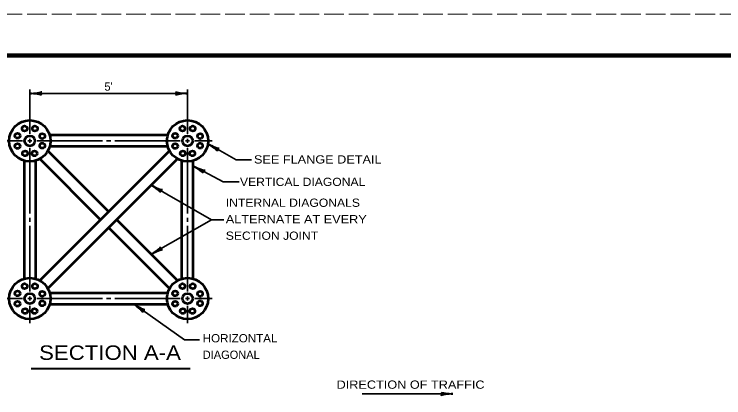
# Model space of a CAD drawing. Extents: x -1 to 679, y -1 to 440.
# Drawn here: x 379.9 to 551.9, y 346.4 to 439.5 of the extents above; entities that cross this region are included whole.
import ezdxf

# ---------------------------------------------------------------- set-up
doc = ezdxf.new("R2010")
doc.units = 0
doc.header["$LTSCALE"] = 0.8
doc.linetypes.add('LONG_DASHED', pattern=[7.5, 6, -1.5])
doc.layers.add('1', color=7, linetype='Continuous', lineweight=53)
doc.layers.add('61', color=7, linetype='Continuous', lineweight=35)

msp = doc.modelspace()

# ---------------------------------------------------------------- linework, layer by layer
at = {"layer": '1', "lineweight": 35}
for p, q in [((383.6507, 421.2636), (383.6507, 410.5136)), ((383.6507, 420.2636), (421.9007, 420.2636)), ((421.9007, 421.2636), (421.9007, 410.5136)), ((372.6507, 408.7636), (381.9007, 408.7636)), ((383.1507, 408.7636), (384.1507, 408.7636)), ((383.6507, 409.2636), (383.6507, 408.2636)), ((385.4007, 408.7636), (388.6507, 408.7636)), ((388.6507, 408.7636), (401.2757, 408.7636)), ((402.2757, 408.7636), (403.2757, 408.7636)), ((404.2757, 408.7636), (416.9007, 408.7636)), ((416.9007, 408.7636), (420.1507, 408.7636)), ((421.4007, 408.7636), (422.4007, 408.7636)), ((421.9007, 409.2636), (421.9007, 408.2636)), ((423.6507, 408.7636), (427.9007, 408.7636)), ((383.6507, 407.0136), (383.6507, 403.7636)), ((421.9007, 407.0136), (421.9007, 403.7636)), ((383.6507, 391.1386), (383.6507, 403.7636)), ((421.9007, 403.7636), (421.9007, 391.1386)), ((383.6507, 389.1386), (383.6507, 390.1386)), ((421.9007, 390.1386), (421.9007, 389.1386)), ((427.7202, 389.6386), (430.7202, 389.6386)), ((383.6507, 375.5136), (383.6507, 388.1386)), ((421.9007, 388.1386), (421.9007, 375.5136)), ((383.6507, 375.5136), (383.6507, 372.2636)), ((421.9007, 375.5136), (421.9007, 372.2636)), ((372.6507, 370.5136), (381.9007, 370.5136)), ((383.1507, 370.5136), (384.1507, 370.5136)), ((383.6507, 371.0136), (383.6507, 370.0136)), ((385.4007, 370.5136), (388.6507, 370.5136)), ((388.6507, 370.5136), (401.2757, 370.5136)), ((402.2757, 370.5136), (403.2757, 370.5136)), ((404.2757, 370.5136), (416.9007, 370.5136)), ((416.9007, 370.5136), (420.1507, 370.5136)), ((421.4007, 370.5136), (422.4007, 370.5136)), ((421.9007, 371.0136), (421.9007, 370.0136)), ((423.6507, 370.5136), (427.9007, 370.5136)), ((383.6507, 368.7636), (383.6507, 364.5136)), ((421.9007, 368.7636), (421.9007, 364.5136)), ((464.254, 347.3829), (486.254, 347.3829))]:
    msp.add_line(p, q, dxfattribs=at)
at = {"layer": '1'}
for p, q in [((417.0934, 410.1386), (388.4579, 410.1386)), ((417.5292, 406.3367), (386.0776, 374.8851)), ((388.0222, 406.3366), (402.7757, 391.5832)), ((417.0934, 407.3886), (388.4579, 407.3886)), ((386.0775, 404.3921), (400.8311, 389.6386)), ((419.4737, 404.3921), (388.0222, 372.9405)), ((382.2757, 403.9563), (382.2757, 375.3208)), ((385.0257, 403.9563), (385.0257, 375.3208)), ((420.5257, 375.3208), (420.5257, 403.9563)), ((423.2757, 375.3208), (423.2757, 403.9563)), ((404.7202, 389.6386), (419.4737, 374.885)), ((402.7757, 387.694), (417.5292, 372.9404)), ((388.4579, 371.8886), (417.0934, 371.8886)), ((388.4579, 369.1386), (417.0934, 369.1386))]:
    msp.add_line(p, q, dxfattribs=at)
at = {"layer": '1', "lineweight": 40}
msp.add_line((384.0056, 353.5122), (422.5738, 353.5122), dxfattribs=at)
at = {"layer": '1', "lineweight": 35}
for points in [[(426.8789, 408.0412), (433.6888, 404.1811), (437.4408, 404.1811)], [(423.3977, 402.6471), (430.5168, 398.849), (434.3825, 398.849)], [(413.1097, 398.0281), (427.7202, 389.6386), (413.1097, 381.249)], [(408.9415, 369.1386), (421.1853, 360.5416), (424.8237, 360.5416)]]:
    msp.add_lwpolyline(points, dxfattribs=at)
at = {"layer": '1'}
for centre, radius in [((383.6507, 408.7636), 5), ((421.9007, 408.7636), 5), ((382.4007, 411.7636), 0.625), ((384.9007, 411.7636), 0.625), ((420.6507, 411.7636), 0.625), ((423.1507, 411.7636), 0.625), ((380.6507, 410.0136), 0.625), ((383.6507, 408.7636), 1.25), ((386.6852, 409.9273), 0.625), ((418.9007, 410.0136), 0.625), ((421.9007, 408.7636), 1.25), ((424.9352, 409.9273), 0.625), ((380.6507, 407.5136), 0.625), ((386.6852, 407.5997), 0.625), ((418.9007, 407.5136), 0.625), ((424.9352, 407.5997), 0.625), ((382.4868, 405.7291), 0.625), ((384.8145, 405.7291), 0.625), ((420.7368, 405.7291), 0.625), ((423.0645, 405.7291), 0.625), ((383.6507, 370.5136), 5), ((421.9007, 370.5136), 5), ((382.4007, 373.5136), 0.625), ((384.9007, 373.5136), 0.625), ((420.6507, 373.5136), 0.625), ((423.1507, 373.5136), 0.625), ((380.6507, 371.7636), 0.625), ((383.6507, 370.5136), 1.25), ((386.6852, 371.6773), 0.625), ((418.9007, 371.7636), 0.625), ((421.9007, 370.5136), 1.25), ((424.9352, 371.6773), 0.625), ((386.6852, 369.3497), 0.625), ((424.9352, 369.3497), 0.625), ((380.6507, 369.2636), 0.625), ((418.9007, 369.2636), 0.625), ((382.4868, 367.4791), 0.625), ((384.8145, 367.4791), 0.625), ((420.7368, 367.4791), 0.625), ((423.0645, 367.4791), 0.625)]:
    msp.add_circle(centre, radius, dxfattribs=at)
at = {"layer": '1', "lineweight": 40}
for centre, major_axis, ratio, start_param, end_param in [((384.7712, 420.052), (-1.7565, 0.1757), 0.07063, 3.14071475, 5.41810995), ((384.7712, 420.052), (-1.7565, 0.1757), 0.07063, 3.14071475, 5.41810995), ((384.7419, 420.5399), (-1.7857, -0.1562), 0.122415, 0.89635335, 3.14159265), ((384.7419, 420.5399), (-1.7857, -0.1562), 0.122415, 0.89635335, 3.14159265), ((420.8095, 419.9873), (1.7857, 0.1562), 0.122415, 0.89635335, 3.14159265), ((420.8095, 419.9873), (1.7857, 0.1562), 0.122415, 0.89635335, 3.14159265), ((420.7802, 420.4752), (1.7565, -0.1757), 0.07063, 3.14071475, 5.41810995), ((420.7802, 420.4752), (1.7565, -0.1757), 0.07063, 3.14071475, 5.41810995), ((427.7494, 407.3046), (-1.4414, 1.019), 0.07063, 3.14071475, 5.41810995), ((427.7494, 407.3046), (-1.4414, 1.019), 0.07063, 3.14071475, 5.41810995), ((427.9645, 407.7435), (-1.6305, 0.7447), 0.122415, 0.89635335, 3.14159265), ((427.9645, 407.7435), (-1.6305, 0.7447), 0.122415, 0.89635335, 3.14159265), ((424.2867, 401.933), (1.467, -0.9817), 0.07063, 6.28230741, 8.55970261), ((424.4905, 402.3772), (-1.649, 0.7028), 0.122415, 0.89635335, 3.14159265), ((413.9761, 397.2866), (1.4357, -1.027), 0.07063, 6.28230741, 8.55970261), ((414.1936, 397.7243), (-1.6263, 0.7538), 0.122415, 0.89635335, 3.14159265), ((413.9185, 382.032), (-1.4708, -1.0246), 0.122415, 0.89635335, 3.14159265), ((414.1868, 381.6235), (-1.6107, -0.7223), 0.07063, 3.14071475, 5.41810995), ((409.7369, 368.3215), (-1.3366, 1.1531), 0.07063, 3.14071475, 5.41810995), ((409.9933, 368.7377), (-1.5512, 0.8983), 0.122415, 0.89635335, 3.14159265), ((485.1335, 347.5945), (1.7565, -0.1757), 0.07063, 3.14071475, 5.41810995), ((485.1628, 347.1066), (1.7857, 0.1562), 0.122415, 0.89635335, 3.14159265)]:
    msp.add_ellipse(centre, major_axis=major_axis, ratio=ratio, start_param=start_param, end_param=end_param, dxfattribs=at)
at = {"layer": '61', "linetype": 'LONG_DASHED', "lineweight": 13}
msp.add_line((-0.9895, 439.5003), (679.0305, 439.5003), dxfattribs=at)
at = {"layer": '61', "lineweight": 158}
msp.add_lwpolyline([(668.0505, 429.5003), (29.0105, 429.5003), (29.0105, 9.4803)], dxfattribs=at)

# ---------------------------------------------------------------- texts
at = {"layer": '1'}
for s, p in [("5'", (401.7431, 420.9343)), ('DIAGONAL', (425.583, 355.8909))]:
    msp.add_text(s, height=2, dxfattribs=at).set_placement(p)
for s, height, width, p in [('SEE FLANGE DETAIL', 2, 1.15, (438.0093, 403.2712)), ('VERTICAL DIAGONAL', 2, 1.1, (434.6099, 397.8253)), ('INTERNAL DIAGONALS', 2, 1.1, (431.1742, 392.7677)), ('ALTERNATE AT EVERY', 2, 1.15, (431.1742, 388.7677)), ('SECTION JOINT', 2, 1.1, (431.1742, 384.7677)), ('HORIZONTAL', 2, 1.05, (425.583, 359.8909)), ('SECTION A-A', 3.5, 1.15, (385.9022, 355.6466)), ('DIRECTION OF TRAFFIC', 2, 1.15, (458.0443, 348.6357))]:
    msp.add_text(s, height=height, dxfattribs=dict(at, width=width)).set_placement(p)

doc.saveas('drawing.dxf')
